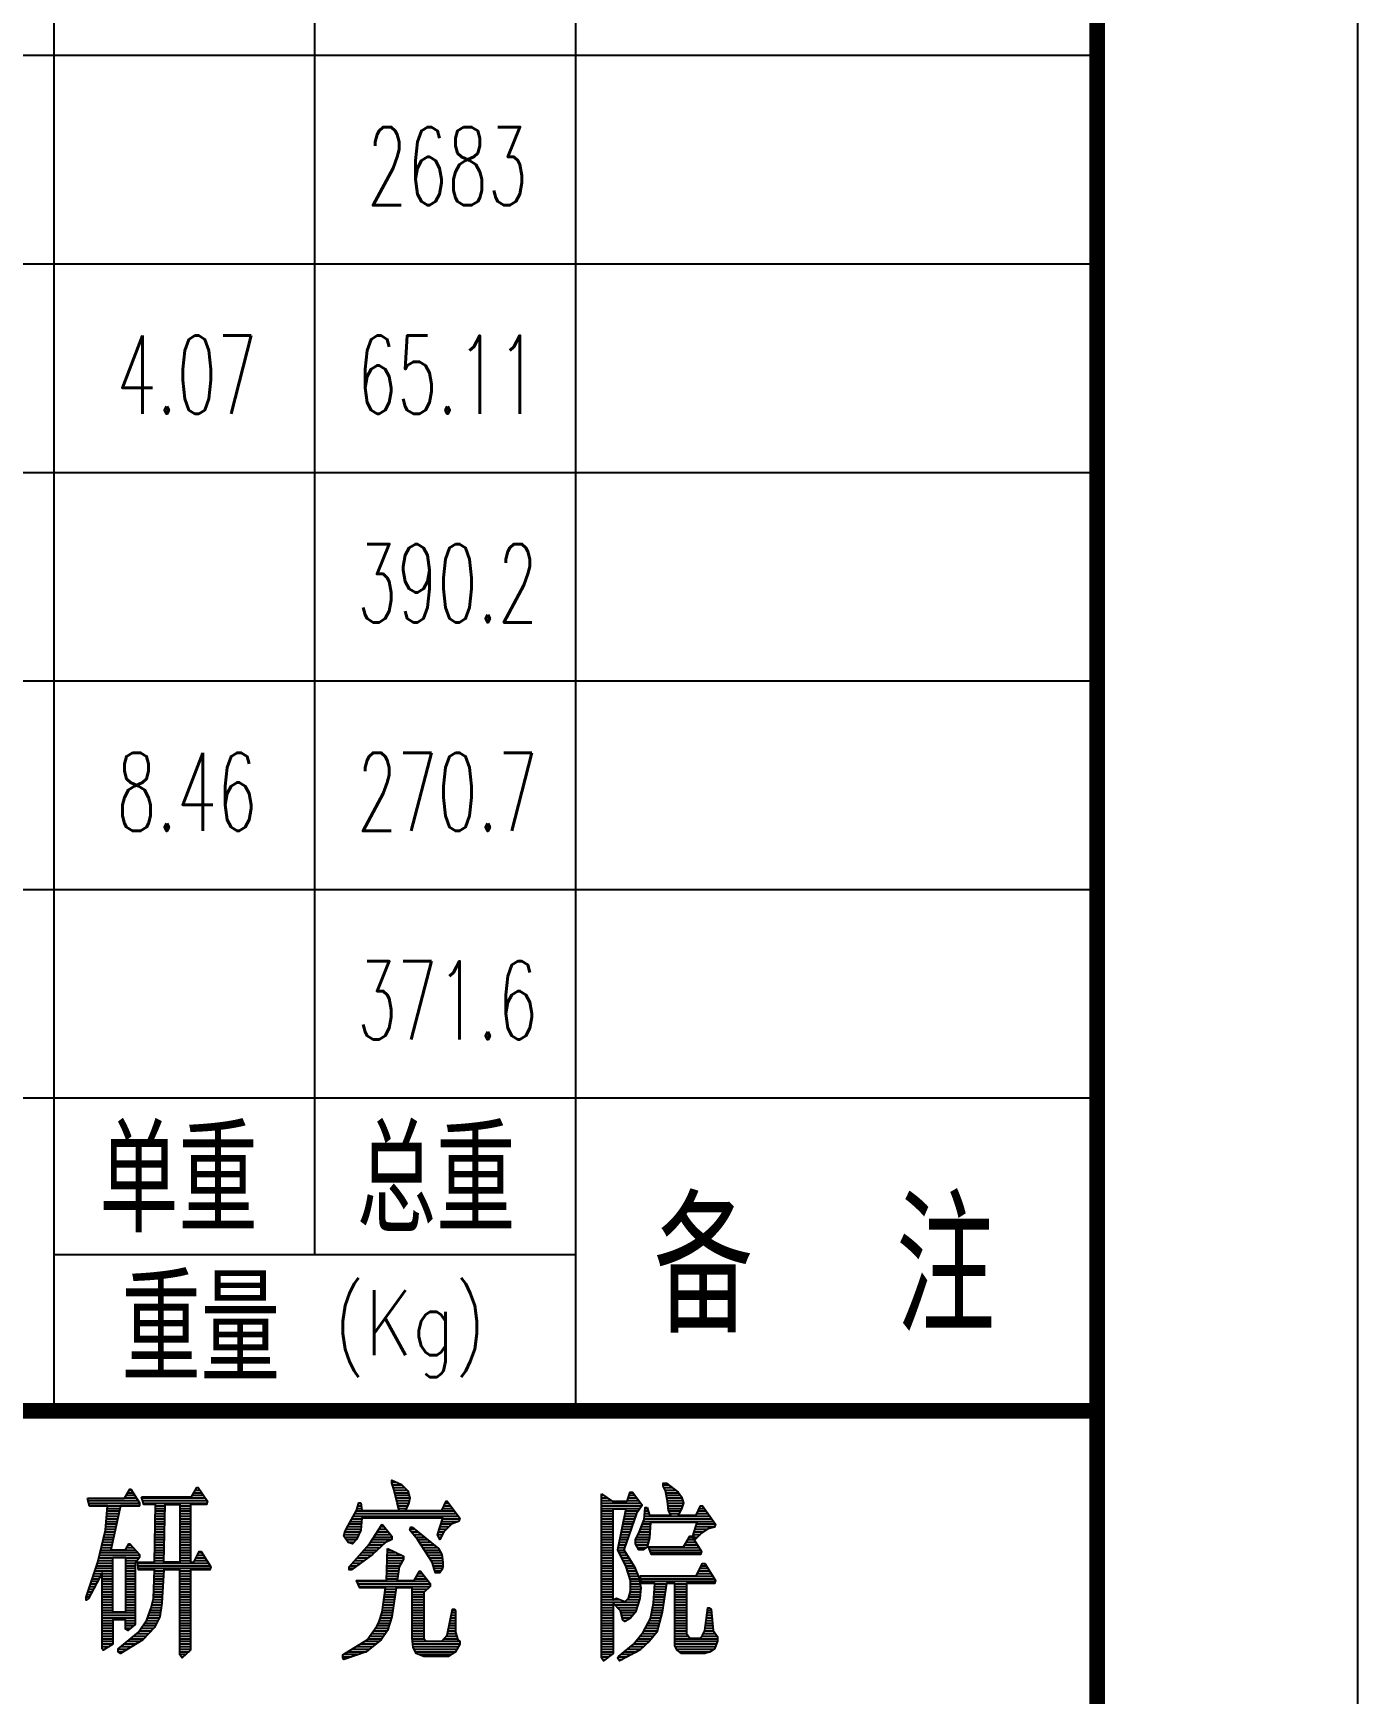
# Model space of a CAD drawing. Extents: x 1416 to 4159, y -4009 to -2804.
# Drawn here: x 2206.4 to 2257.2, y -3941.7 to -3878 of the extents above; entities that cross this region are included whole.
import ezdxf
from ezdxf.enums import TextEntityAlignment as Align

# ---------------------------------------------------------------- set-up
doc = ezdxf.new("R2010")
doc.units = 0
doc.header["$LTSCALE"] = 11
doc.header["$MEASUREMENT"] = 0
doc.linetypes.add('CENTER', pattern=[2, 1.25, -0.25, 0.25, -0.25])
doc.layers.get('0').update_dxf_attribs({"linetype": 'CONTINUOUS'})
for name, color, linetype in [('1', 2, 'CENTER'), ('2', 2, 'CONTINUOUS'), ('6', 2, 'CONTINUOUS'), ('BD', 7, 'CONTINUOUS')]:
    doc.layers.add(name, color=color, linetype=linetype)
doc.styles.add('H5', font='romans', dxfattribs={"width": 0.8, "bigfont": 'HZ5.SHX'})
doc.styles.add('HZ', font='txt', dxfattribs={"width": 0.5, "bigfont": 'hztxt.shx'})

# ---------------------------------------------------------------- blocks, each defined once
blk = doc.blocks.new('*X9')
at = {"color": 0}
for p, q in [((44992.2, -950), (45010.3, -950)), ((43968.1, -1010), (44012.7, -1010)), ((43973.9, -1000), (44006.5, -1000)), ((43979.8, -990), (44000.3, -990)), ((43985.6, -980), (43994, -980)), ((44033.9, -1010), (44276.7, -1010)), ((44227.8, -1000), (44269.7, -1000)), ((44233.6, -990), (44262.7, -990)), ((44239.4, -980), (44255.7, -980)), ((44994.6, -960), (45030.1, -960)), ((44998.1, -970), (45040.6, -970)), ((45001.2, -980), (45051.1, -980)), ((45003.5, -990), (45055.6, -990)), ((45005.9, -1000), (45058.4, -1000)), ((45008.2, -1010), (45061.2, -1010)), ((45796.6, -1000), (45805.2, -1000)), ((45796.6, -1010), (45819.2, -1010)), ((45899.2, -1010), (45932.3, -1010)), ((45902.7, -1000), (45924.5, -1000)), ((45906.2, -990), (45916.6, -990)), ((46033.5, -960), (46054.6, -960)), ((46035.9, -970), (46067.5, -970)), ((46040.6, -980), (46080.3, -980)), ((46043.2, -990), (46092, -990)), ((46045.2, -1000), (46099, -1000)), ((46047.2, -1010), (46104.4, -1010)), ((43826.8, -1020), (44018.9, -1020)), ((43829.6, -1030), (44024.5, -1030)), ((43832.4, -1040), (44024.5, -1040)), ((43898.5, -1080), (43942.4, -1080)), ((43899.4, -1070), (43944.6, -1070)), ((43900.3, -1060), (43946.7, -1060)), ((43901.1, -1050), (43948.9, -1050)), ((44036.7, -1020), (44283.7, -1020)), ((44039.5, -1030), (44283.4, -1030)), ((44084.9, -1080), (44121.6, -1080)), ((44085.1, -1070), (44121.8, -1070)), ((44085.2, -1060), (44122, -1060)), ((44085.4, -1050), (44122.2, -1050)), ((44085.6, -1040), (44122.4, -1040)), ((44179.6, -1040), (44220.5, -1040)), ((44179.6, -1050), (44220.5, -1050)), ((44179.6, -1060), (44220.5, -1060)), ((44179.6, -1070), (44220.5, -1070)), ((44179.6, -1080), (44220.5, -1080)), ((44845.2, -1080), (45248, -1080)), ((44850.8, -1070), (45240.4, -1070)), ((44856.4, -1060), (45232.8, -1060)), ((44859.7, -1050), (44876.7, -1050)), ((44862.5, -1040), (44875.3, -1040)), ((44865.3, -1030), (44873.9, -1030)), ((45010.5, -1020), (45059.6, -1020)), ((45012.9, -1030), (45057.1, -1030)), ((45015.7, -1040), (45052.9, -1040)), ((45018.5, -1050), (45048.7, -1050)), ((45187.9, -1050), (45225.1, -1050)), ((45192.5, -1040), (45217.5, -1040)), ((45197.2, -1030), (45209.8, -1030)), ((45796.6, -1020), (45833.2, -1020)), ((45796.6, -1030), (45948.1, -1030)), ((45796.6, -1040), (45951.8, -1040)), ((45796.6, -1050), (45945.2, -1050)), ((45796.6, -1060), (45841.5, -1060)), ((45796.6, -1070), (45841.5, -1070)), ((45796.6, -1080), (45841.5, -1080)), ((45884.8, -1080), (45927.8, -1080)), ((45886.8, -1070), (45931.3, -1070)), ((45888.9, -1060), (45938.2, -1060)), ((45895.7, -1020), (45940.2, -1020)), ((45961.1, -1080), (46212.2, -1080)), ((45962, -1070), (45978.8, -1070)), ((45962.8, -1060), (45976, -1060)), ((45963.7, -1050), (45973.2, -1050)), ((46049.2, -1020), (46107.9, -1020)), ((46050.6, -1030), (46110.6, -1030)), ((46051.8, -1040), (46107.1, -1040)), ((46052.9, -1050), (46103.6, -1050)), ((46054.8, -1060), (46098.8, -1060)), ((46059.4, -1070), (46093.5, -1070)), ((46162.6, -1070), (46205.2, -1070)), ((46167.3, -1060), (46198.2, -1060)), ((46172, -1050), (46191.2, -1050)), ((43892.4, -1140), (43929.3, -1140)), ((43894.1, -1130), (43931.5, -1130)), ((43895, -1120), (43933.7, -1120)), ((43895.9, -1110), (43935.9, -1110)), ((43896.8, -1100), (43938, -1100)), ((43897.6, -1090), (43940.2, -1090)), ((44083.8, -1140), (44120.5, -1140)), ((44083.9, -1130), (44120.7, -1130)), ((44084.1, -1120), (44120.9, -1120)), ((44084.3, -1110), (44121.1, -1110)), ((44084.5, -1100), (44121.3, -1100)), ((44084.7, -1090), (44121.4, -1090)), ((44179.6, -1090), (44220.5, -1090)), ((44179.6, -1100), (44220.5, -1100)), ((44179.6, -1110), (44220.5, -1110)), ((44179.6, -1120), (44220.5, -1120)), ((44179.6, -1130), (44220.5, -1130)), ((44179.6, -1140), (44220.5, -1140)), ((44812.5, -1140), (44870.9, -1140)), ((44817.6, -1130), (44874.1, -1130)), ((44822.9, -1120), (44875, -1120)), ((44828.4, -1110), (44875.9, -1110)), ((44834, -1100), (44876.8, -1100)), ((44839.6, -1090), (44877.6, -1090)), ((44936.4, -1140), (44978.7, -1140)), ((44942.9, -1130), (44970.8, -1130)), ((44949.3, -1120), (44962.9, -1120)), ((45063, -1130), (45079.5, -1130)), ((45066.6, -1140), (45092, -1140)), ((45171.4, -1140), (45192.1, -1140)), ((45174.6, -1130), (45201.8, -1130)), ((45177.8, -1120), (45211.6, -1120)), ((45181, -1110), (45222.2, -1110)), ((45184.1, -1100), (45246.7, -1100)), ((45187.3, -1090), (45252.6, -1090)), ((45796.6, -1090), (45841.5, -1090)), ((45796.6, -1100), (45841.5, -1100)), ((45796.6, -1110), (45841.5, -1110)), ((45796.6, -1120), (45841.5, -1120)), ((45796.6, -1130), (45841.5, -1130)), ((45796.6, -1140), (45841.5, -1140)), ((45872.3, -1140), (45906.8, -1140)), ((45874.4, -1130), (45910.3, -1130)), ((45876.5, -1120), (45913.8, -1120)), ((45878.6, -1110), (45917.3, -1110)), ((45880.6, -1100), (45920.8, -1100)), ((45882.7, -1090), (45924.3, -1090)), ((45941.7, -1140), (45982, -1140)), ((45945.6, -1130), (45982.7, -1130)), ((45949.5, -1120), (45983.4, -1120)), ((45953.4, -1110), (45984.1, -1110)), ((45957.2, -1100), (46226.2, -1100)), ((45960.2, -1090), (46219.2, -1090)), ((46151.8, -1140), (46188.2, -1140)), ((46155.3, -1130), (46202.2, -1130)), ((46158.8, -1120), (46230.2, -1120)), ((46162.3, -1110), (46233.2, -1110)), ((43876, -1210), (44009, -1210)), ((43878.4, -1200), (43916.3, -1200)), ((43880.7, -1190), (43918.5, -1190)), ((43883, -1180), (43920.7, -1180)), ((43885.4, -1170), (43922.8, -1170)), ((43887.7, -1160), (43925, -1160)), ((43890, -1150), (43927.2, -1150)), ((43976.5, -1200), (44000, -1200)), ((43981.7, -1190), (43991, -1190)), ((44082.5, -1210), (44119.2, -1210)), ((44082.7, -1200), (44119.4, -1200)), ((44082.8, -1190), (44119.6, -1190)), ((44083, -1180), (44119.8, -1180)), ((44083.2, -1170), (44120, -1170)), ((44083.4, -1160), (44120.1, -1160)), ((44083.6, -1150), (44120.3, -1150)), ((44179.6, -1150), (44220.5, -1150)), ((44179.6, -1160), (44220.5, -1160)), ((44179.6, -1170), (44220.5, -1170)), ((44179.6, -1180), (44220.5, -1180)), ((44179.6, -1190), (44220.5, -1190)), ((44179.6, -1200), (44220.5, -1200)), ((44179.6, -1210), (44220.5, -1210)), ((44810.1, -1150), (44866.3, -1150)), ((44810.4, -1160), (44861.6, -1160)), ((44817.4, -1170), (44856.4, -1170)), ((44824.4, -1180), (44847.1, -1180)), ((44885.5, -1210), (44936.8, -1210)), ((44894.4, -1200), (44947.3, -1200)), ((44903.2, -1190), (44957.8, -1190)), ((44910.6, -1180), (44968.8, -1180)), ((44917, -1170), (44989.8, -1170)), ((44923.5, -1160), (44992.2, -1160)), ((44930, -1150), (44986.5, -1150)), ((44975.7, -1210), (44988.7, -1210)), ((45074.8, -1150), (45104.5, -1150)), ((45083, -1160), (45117, -1160)), ((45090.9, -1170), (45129.5, -1170)), ((45097.5, -1180), (45142, -1180)), ((45104, -1190), (45154.5, -1190)), ((45110.5, -1200), (45167, -1200)), ((45117.1, -1210), (45175.1, -1210)), ((45168.2, -1150), (45186.5, -1150)), ((45171.8, -1160), (45180.9, -1160)), ((45796.6, -1150), (45841.5, -1150)), ((45796.6, -1160), (45841.5, -1160)), ((45796.6, -1170), (45841.5, -1170)), ((45796.6, -1180), (45841.5, -1180)), ((45796.6, -1190), (45841.5, -1190)), ((45796.6, -1200), (45841.5, -1200)), ((45796.6, -1210), (45841.5, -1210)), ((45858, -1210), (45882.6, -1210)), ((45859.9, -1200), (45885.8, -1200)), ((45862, -1190), (45889.3, -1190)), ((45864, -1180), (45892.8, -1180)), ((45866.1, -1170), (45896.3, -1170)), ((45868.2, -1160), (45899.8, -1160)), ((45870.3, -1150), (45903.3, -1150)), ((45927.3, -1170), (45978.7, -1170)), ((45927.3, -1180), (45976.4, -1180)), ((45929.2, -1190), (45974.1, -1190)), ((45931.9, -1160), (45980.6, -1160)), ((45934.4, -1200), (45969.5, -1200)), ((45937.2, -1150), (45981.3, -1150)), ((45977.1, -1200), (46170.7, -1200)), ((45981.3, -1210), (46177, -1210)), ((46115.9, -1190), (46164.4, -1190)), ((46121.9, -1180), (46158.1, -1180)), ((46127.9, -1170), (46151.8, -1170)), ((46133.9, -1160), (46145.5, -1160)), ((46148.3, -1150), (46175.8, -1150)), ((46151.8, -1160), (46165.3, -1160)), ((43860.6, -1270), (43922.4, -1270)), ((43864, -1260), (43922.4, -1260)), ((43866.7, -1250), (43922.4, -1250)), ((43869, -1240), (43922.4, -1240)), ((43871.4, -1230), (44024.5, -1230)), ((43873.7, -1220), (44018, -1220)), ((43971.4, -1240), (44023.7, -1240)), ((43971.4, -1250), (44016.7, -1250)), ((43971.4, -1260), (44009.7, -1260)), ((43971.4, -1270), (44008.1, -1270)), ((44016.8, -1260), (44289.3, -1260)), ((44018.2, -1270), (44295.6, -1270)), ((44081.7, -1250), (44118.5, -1250)), ((44081.9, -1240), (44118.7, -1240)), ((44082.1, -1230), (44118.9, -1230)), ((44082.3, -1220), (44119, -1220)), ((44179.6, -1220), (44220.5, -1220)), ((44179.6, -1230), (44220.5, -1230)), ((44179.6, -1240), (44220.5, -1240)), ((44179.6, -1250), (44220.5, -1250)), ((44235.9, -1250), (44283, -1250)), ((44240.9, -1240), (44276.7, -1240)), ((44245.9, -1230), (44270.4, -1230)), ((44250.9, -1220), (44264.1, -1220)), ((44832.3, -1270), (44858.8, -1270)), ((44841.2, -1260), (44872.8, -1260)), ((44850, -1250), (44886.8, -1250)), ((44858.9, -1240), (44900.8, -1240)), ((44867.8, -1230), (44914.8, -1230)), ((44876.6, -1220), (44926.3, -1220)), ((44973.7, -1270), (45023, -1270)), ((44974, -1260), (45028.6, -1260)), ((44974.3, -1250), (45034.2, -1250)), ((44974.7, -1240), (45037.1, -1240)), ((44975, -1230), (45030.7, -1230)), ((44975.3, -1220), (45009.7, -1220)), ((45123.6, -1220), (45180.3, -1220)), ((45130.1, -1230), (45184.5, -1230)), ((45136.7, -1240), (45185.9, -1240)), ((45143.2, -1250), (45187.3, -1250)), ((45148.4, -1260), (45188.2, -1260)), ((45151.2, -1270), (45188.2, -1270)), ((45796.6, -1220), (45841.5, -1220)), ((45796.6, -1230), (45841.5, -1230)), ((45796.6, -1240), (45841.5, -1240)), ((45796.6, -1250), (45841.5, -1250)), ((45796.6, -1260), (45841.5, -1260)), ((45796.6, -1270), (45841.5, -1270)), ((45863.1, -1220), (45888.9, -1220)), ((45868.2, -1230), (45895.3, -1230)), ((45873.3, -1240), (45901.6, -1240)), ((45878.4, -1250), (45908, -1250)), ((45883.5, -1260), (45914.4, -1260)), ((45888.6, -1270), (45920.7, -1270)), ((45985.5, -1220), (46178.9, -1220)), ((46180.4, -1270), (46197.7, -1270)), ((43840.6, -1330), (43864, -1330)), ((43843.9, -1320), (43869.3, -1320)), ((43847.3, -1310), (43874.7, -1310)), ((43850.6, -1300), (43880, -1300)), ((43853.9, -1290), (43922.4, -1290)), ((43857.3, -1280), (43922.4, -1280)), ((43881.5, -1300), (43922.4, -1300)), ((43881.5, -1310), (43922.4, -1310)), ((43881.5, -1320), (43922.4, -1320)), ((43881.5, -1330), (43922.4, -1330)), ((43971.4, -1280), (44008.1, -1280)), ((43971.4, -1290), (44008.1, -1290)), ((43971.4, -1300), (44008.1, -1300)), ((43971.4, -1310), (44008.1, -1310)), ((43971.4, -1320), (44008.1, -1320)), ((43971.4, -1330), (44008.1, -1330)), ((44019.6, -1280), (44295.9, -1280)), ((44080, -1330), (44115.5, -1330)), ((44080.4, -1320), (44116.2, -1320)), ((44080.7, -1310), (44116.8, -1310)), ((44081.1, -1300), (44117.5, -1300)), ((44081.5, -1290), (44118.1, -1290)), ((44179.6, -1290), (44220.5, -1290)), ((44179.6, -1300), (44220.5, -1300)), ((44179.6, -1310), (44220.5, -1310)), ((44179.6, -1320), (44220.5, -1320)), ((44179.6, -1330), (44220.5, -1330)), ((44828.9, -1280), (44844.8, -1280)), ((44859, -1330), (45132.9, -1330)), ((44972, -1320), (45013.6, -1320)), ((44972.3, -1310), (45015.2, -1310)), ((44972.7, -1300), (45016.7, -1300)), ((44973, -1290), (45018.3, -1290)), ((44973.3, -1280), (45019.8, -1280)), ((45081.7, -1320), (45125, -1320)), ((45087.5, -1310), (45117.1, -1310)), ((45093.3, -1300), (45109.2, -1300)), ((45154, -1280), (45186.1, -1280)), ((45157.1, -1290), (45181, -1290)), ((45796.6, -1280), (45841.5, -1280)), ((45796.6, -1290), (45841.5, -1290)), ((45796.6, -1300), (45841.5, -1300)), ((45796.6, -1310), (45841.5, -1310)), ((45796.6, -1320), (45841.5, -1320)), ((45796.6, -1330), (45841.5, -1330)), ((45892.4, -1280), (45925.7, -1280)), ((45895.6, -1290), (45929.7, -1290)), ((45898.7, -1300), (45933.7, -1300)), ((45901.8, -1310), (45937.7, -1310)), ((45904.9, -1320), (45940.6, -1320)), ((45906.9, -1330), (45942.6, -1330)), ((45943.9, -1310), (46223.1, -1310)), ((45946.7, -1320), (46229.5, -1320)), ((45949.5, -1330), (46232.3, -1330)), ((46164.7, -1300), (46216.8, -1300)), ((46169.9, -1290), (46210.4, -1290)), ((46175.2, -1280), (46204, -1280)), ((43820.3, -1400), (43823.4, -1400)), ((43820.5, -1390), (43831.9, -1390)), ((43823.8, -1380), (43837.2, -1380)), ((43827.2, -1370), (43842.6, -1370)), ((43830.5, -1360), (43847.9, -1360)), ((43833.9, -1350), (43853.3, -1350)), ((43837.2, -1340), (43858.6, -1340)), ((43881.5, -1340), (43922.4, -1340)), ((43881.5, -1350), (43922.4, -1350)), ((43881.5, -1360), (43922.4, -1360)), ((43881.5, -1370), (43922.4, -1370)), ((43881.5, -1380), (43922.4, -1380)), ((43881.5, -1390), (43922.4, -1390)), ((43881.5, -1400), (43922.4, -1400)), ((43971.4, -1340), (44008.1, -1340)), ((43971.4, -1350), (44008.1, -1350)), ((43971.4, -1360), (44008.1, -1360)), ((43971.4, -1370), (44008.1, -1370)), ((43971.4, -1380), (44008.1, -1380)), ((43971.4, -1390), (44008.1, -1390)), ((43971.4, -1400), (44008.1, -1400)), ((44076.7, -1400), (44111.1, -1400)), ((44077.8, -1390), (44111.7, -1390)), ((44078.1, -1380), (44112.4, -1380)), ((44078.5, -1370), (44113, -1370)), ((44078.9, -1360), (44113.6, -1360)), ((44079.2, -1350), (44114.3, -1350)), ((44079.6, -1340), (44114.9, -1340)), ((44179.6, -1340), (44220.5, -1340)), ((44179.6, -1350), (44220.5, -1350)), ((44179.6, -1360), (44220.5, -1360)), ((44179.6, -1370), (44220.5, -1370)), ((44179.6, -1380), (44220.5, -1380)), ((44179.6, -1390), (44220.5, -1390)), ((44179.6, -1400), (44220.5, -1400)), ((44863.2, -1340), (45139.2, -1340)), ((44867.4, -1350), (45138.9, -1350)), ((44961.9, -1400), (45002, -1400)), ((44963.2, -1390), (45003.5, -1390)), ((44964.5, -1380), (45004.9, -1380)), ((44965.8, -1370), (45006.4, -1370)), ((44967.1, -1360), (45007.9, -1360)), ((45069.8, -1360), (45128.4, -1360)), ((45069.8, -1370), (45117.9, -1370)), ((45069.8, -1380), (45114.7, -1380)), ((45069.8, -1390), (45114.7, -1390)), ((45069.8, -1400), (45114.7, -1400)), ((45796.6, -1340), (45841.5, -1340)), ((45796.6, -1350), (45841.5, -1350)), ((45796.6, -1360), (45841.5, -1360)), ((45796.6, -1370), (45841.5, -1370)), ((45796.6, -1380), (45841.5, -1380)), ((45796.6, -1390), (45841.5, -1390)), ((45796.6, -1400), (45841.5, -1400)), ((45846.2, -1400), (45863.9, -1400)), ((45894.9, -1400), (45942.5, -1400)), ((45900.5, -1390), (45944.3, -1390)), ((45903.3, -1380), (45945.3, -1380)), ((45906.1, -1370), (45946.3, -1370)), ((45906.9, -1340), (45944.6, -1340)), ((45906.9, -1350), (45946.6, -1350)), ((45906.9, -1360), (45947.3, -1360)), ((45997.5, -1400), (46036.6, -1400)), ((45998, -1390), (46038, -1390)), ((45998.5, -1380), (46039.5, -1380)), ((45999.1, -1370), (46041, -1370)), ((45999.6, -1360), (46042.5, -1360)), ((46000.1, -1350), (46043.9, -1350)), ((46000.7, -1340), (46045.4, -1340)), ((46078.4, -1340), (46123.3, -1340)), ((46078.4, -1350), (46123.3, -1350)), ((46078.4, -1360), (46123.3, -1360)), ((46078.4, -1370), (46123.3, -1370)), ((46078.4, -1380), (46123.3, -1380)), ((46078.4, -1390), (46123.3, -1390)), ((46078.4, -1400), (46123.3, -1400)), ((43881.5, -1410), (43922.4, -1410)), ((43881.5, -1420), (43922.4, -1420)), ((43881.5, -1430), (43922.4, -1430)), ((43881.5, -1440), (43922.4, -1440)), ((43881.5, -1450), (44008.1, -1450)), ((43881.5, -1460), (44008.1, -1460)), ((43971.4, -1410), (44008.1, -1410)), ((43971.4, -1420), (44008.1, -1420)), ((43971.4, -1430), (44008.1, -1430)), ((43971.4, -1440), (44008.1, -1440)), ((44059.4, -1460), (44103, -1460)), ((44062.9, -1450), (44104.6, -1450)), ((44066.4, -1440), (44106.1, -1440)), ((44069.7, -1430), (44107.7, -1430)), ((44072, -1420), (44109.3, -1420)), ((44074.4, -1410), (44110.5, -1410)), ((44179.6, -1410), (44220.5, -1410)), ((44179.6, -1420), (44220.5, -1420)), ((44179.6, -1430), (44220.5, -1430)), ((44179.6, -1440), (44220.5, -1440)), ((44179.6, -1450), (44220.5, -1450)), ((44179.6, -1460), (44220.5, -1460)), ((44951.6, -1460), (44993.1, -1460)), ((44955.1, -1450), (44994.6, -1450)), ((44956.6, -1440), (44996.1, -1440)), ((44957.9, -1430), (44997.6, -1430)), ((44959.2, -1420), (44999, -1420)), ((44960.6, -1410), (45000.5, -1410)), ((45069.8, -1410), (45114.7, -1410)), ((45069.8, -1420), (45114.7, -1420)), ((45069.8, -1430), (45114.7, -1430)), ((45069.8, -1440), (45114.7, -1440)), ((45069.8, -1450), (45114.7, -1450)), ((45069.8, -1460), (45114.7, -1460)), ((45220.3, -1460), (45237.2, -1460)), ((45222.3, -1450), (45237.2, -1450)), ((45224.4, -1440), (45235.1, -1440)), ((45796.6, -1410), (45939.4, -1410)), ((45796.6, -1420), (45841.5, -1420)), ((45796.6, -1430), (45841.5, -1430)), ((45796.6, -1440), (45841.5, -1440)), ((45796.6, -1450), (45841.5, -1450)), ((45796.6, -1460), (45841.5, -1460)), ((45847.5, -1420), (45936.3, -1420)), ((45857.3, -1430), (45933.2, -1430)), ((45867.1, -1440), (45930, -1440)), ((45871.7, -1450), (45926.3, -1450)), ((45874.1, -1460), (45917.6, -1460)), ((45987, -1460), (46026.4, -1460)), ((45989.1, -1450), (46029.1, -1450)), ((45991.2, -1440), (46030.7, -1440)), ((45993.3, -1430), (46032.2, -1430)), ((45995.4, -1420), (46033.6, -1420)), ((45996.9, -1410), (46035.1, -1410)), ((46078.4, -1410), (46123.3, -1410)), ((46078.4, -1420), (46123.3, -1420)), ((46078.4, -1430), (46123.3, -1430)), ((46078.4, -1440), (46123.3, -1440)), ((46078.4, -1450), (46123.3, -1450)), ((46078.4, -1460), (46123.3, -1460)), ((46200.9, -1460), (46219.5, -1460)), ((46202.3, -1450), (46218.5, -1450)), ((46203.7, -1440), (46217.5, -1440)), ((43881.5, -1470), (44008.1, -1470)), ((43881.5, -1480), (43922.4, -1480)), ((43881.5, -1490), (43922.4, -1490)), ((43881.5, -1500), (43922.4, -1500)), ((43881.5, -1510), (43922.4, -1510)), ((43881.5, -1520), (43922.4, -1520)), ((43971.4, -1480), (44008.1, -1480)), ((43971.4, -1490), (44008.1, -1490)), ((43971.4, -1500), (44002.7, -1500)), ((43971.4, -1510), (43990.4, -1510)), ((44023.7, -1520), (44069.3, -1520)), ((44030.7, -1510), (44078.9, -1510)), ((44037.7, -1500), (44085.2, -1500)), ((44044.7, -1490), (44090.2, -1490)), ((44051.7, -1480), (44095.2, -1480)), ((44055.9, -1470), (44100.2, -1470)), ((44179.6, -1470), (44220.5, -1470)), ((44179.6, -1480), (44220.5, -1480)), ((44179.6, -1490), (44220.5, -1490)), ((44179.6, -1500), (44220.5, -1500)), ((44179.6, -1510), (44220.5, -1510)), ((44179.6, -1520), (44220.5, -1520)), ((44922, -1520), (44975.1, -1520)), ((44929, -1510), (44978.6, -1510)), ((44935.7, -1500), (44981.7, -1500)), ((44940.3, -1490), (44984.9, -1490)), ((44944.6, -1480), (44988, -1480)), ((44948.1, -1470), (44991.1, -1470)), ((45069.8, -1470), (45114.7, -1470)), ((45069.8, -1480), (45114.7, -1480)), ((45069.8, -1490), (45114.7, -1490)), ((45069.8, -1500), (45114.7, -1500)), ((45069.8, -1510), (45114.7, -1510)), ((45069.8, -1520), (45114.7, -1520)), ((45207.9, -1520), (45237.2, -1520)), ((45210, -1510), (45237.2, -1510)), ((45212, -1500), (45237.2, -1500)), ((45214.1, -1490), (45237.2, -1490)), ((45216.1, -1480), (45237.2, -1480)), ((45218.2, -1470), (45237.2, -1470)), ((45796.6, -1470), (45841.5, -1470)), ((45796.6, -1480), (45841.5, -1480)), ((45796.6, -1490), (45841.5, -1490)), ((45796.6, -1500), (45841.5, -1500)), ((45796.6, -1510), (45841.5, -1510)), ((45796.6, -1520), (45841.5, -1520)), ((45876.4, -1470), (45908.8, -1470)), ((45881, -1480), (45893.2, -1480)), ((45958.4, -1520), (46010.2, -1520)), ((45963.9, -1510), (46012.9, -1510)), ((45969.3, -1500), (46015.6, -1500)), ((45974.8, -1490), (46018.3, -1490)), ((45980.2, -1480), (46021, -1480)), ((45984.9, -1470), (46023.7, -1470)), ((46078.4, -1470), (46123.3, -1470)), ((46078.4, -1480), (46123.3, -1480)), ((46078.4, -1490), (46123.3, -1490)), ((46078.4, -1500), (46123.3, -1500)), ((46078.4, -1510), (46123.3, -1510)), ((46078.4, -1520), (46123.3, -1520)), ((46192.2, -1520), (46226.2, -1520)), ((46193.9, -1510), (46224.5, -1510)), ((46195.3, -1500), (46223.5, -1500)), ((46196.7, -1490), (46222.5, -1490)), ((46198.1, -1480), (46221.5, -1480)), ((46199.5, -1470), (46220.5, -1470)), ((43881.5, -1530), (43922.4, -1530)), ((43881.5, -1540), (43922.4, -1540)), ((43881.5, -1550), (43922.4, -1550)), ((43881.5, -1560), (43922.4, -1560)), ((43881.5, -1570), (43922.4, -1570)), ((43881.5, -1580), (43908.8, -1580)), ((43882.3, -1590), (43893, -1590)), ((43942.8, -1590), (43977.7, -1590)), ((43953.5, -1580), (43994, -1580)), ((43965.6, -1570), (44010.4, -1570)), ((43977.7, -1560), (44026.7, -1560)), ((43989.8, -1550), (44040.4, -1550)), ((44001.9, -1540), (44050.1, -1540)), ((44014, -1530), (44059.7, -1530)), ((44179.6, -1530), (44220.5, -1530)), ((44179.6, -1540), (44220.5, -1540)), ((44179.6, -1550), (44220.5, -1550)), ((44179.6, -1560), (44220.5, -1560)), ((44179.6, -1570), (44220.5, -1570)), ((44179.6, -1580), (44220.5, -1580)), ((44179.6, -1590), (44220.5, -1590)), ((44840.1, -1590), (44907.1, -1590)), ((44856.2, -1580), (44919.4, -1580)), ((44872.3, -1570), (44931.6, -1570)), ((44888.4, -1560), (44943.9, -1560)), ((44901, -1550), (44954.1, -1550)), ((44908, -1540), (44961.1, -1540)), ((44915, -1530), (44968.1, -1530)), ((45069.8, -1530), (45114.7, -1530)), ((45069.8, -1540), (45114.7, -1540)), ((45070, -1550), (45116.1, -1550)), ((45071.2, -1560), (45253.5, -1560)), ((45072.3, -1570), (45253.5, -1570)), ((45073.5, -1580), (45248.7, -1580)), ((45077.5, -1590), (45243.1, -1590)), ((45192.6, -1550), (45244.3, -1550)), ((45201.4, -1540), (45241.5, -1540)), ((45205.8, -1530), (45238.7, -1530)), ((45796.6, -1530), (45841.5, -1530)), ((45796.6, -1540), (45841.5, -1540)), ((45796.6, -1550), (45841.5, -1550)), ((45796.6, -1560), (45841.5, -1560)), ((45796.6, -1570), (45841.5, -1570)), ((45796.6, -1580), (45841.5, -1580)), ((45796.6, -1590), (45841.5, -1590)), ((45896.3, -1590), (45948.6, -1590)), ((45908.6, -1580), (45959.1, -1580)), ((45920.2, -1570), (45969.6, -1570)), ((45928.1, -1560), (45980.1, -1560)), ((45936, -1550), (45988.3, -1550)), ((45943.8, -1540), (45996.5, -1540)), ((45951.7, -1530), (46004.6, -1530)), ((46078.4, -1530), (46123.3, -1530)), ((46078.4, -1540), (46129.9, -1540)), ((46078.4, -1550), (46241.7, -1550)), ((46078.4, -1560), (46241.6, -1560)), ((46078.4, -1570), (46237.4, -1570)), ((46079.7, -1580), (46233.2, -1580)), ((46084.3, -1590), (46227.9, -1590)), ((46182, -1540), (46240.2, -1540)), ((46187.5, -1530), (46233.2, -1530)), ((43942.8, -1600), (43961.4, -1600)), ((44179.6, -1600), (44214.5, -1600)), ((44179.6, -1610), (44203.3, -1610)), ((44185.1, -1620), (44192.1, -1620)), ((44804.4, -1620), (44837, -1620)), ((44807.9, -1610), (44866.4, -1610)), ((44824, -1600), (44894.9, -1600)), ((45082.8, -1600), (45237.5, -1600)), ((45095, -1610), (45221.8, -1610)), ((45796.6, -1600), (45841.5, -1600)), ((45796.6, -1610), (45837, -1610)), ((45796.6, -1620), (45824.4, -1620)), ((45800.9, -1630), (45811.8, -1630)), ((45860.6, -1620), (45895.6, -1620)), ((45862.2, -1630), (45876.6, -1630)), ((45871.8, -1610), (45914.6, -1610)), ((45884.1, -1600), (45933.6, -1600)), ((46093.9, -1600), (46213.9, -1600))]:
    blk.add_line(p, q, dxfattribs=at)

msp = doc.modelspace()

# ---------------------------------------------------------------- linework, layer by layer
at = {"color": 1, "linetype": 'CONTINUOUS', "const_width": 0.6}
msp.add_lwpolyline([(2247.20728, -3990.80904), (2247.20728, -3930.80904), (2067.20728, -3930.80904), (2067.20728, -3990.80904)], close=True, dxfattribs=at)
at = {"layer": '2'}
msp.add_line((2257.20728, -4000.80904), (2257.20728, -2811.80904), dxfattribs=at)
at = {"layer": '2', "color": 1, "const_width": 0.6}
msp.add_lwpolyline([(2247.20728, -3990.80904), (2247.20728, -2821.80904)], dxfattribs=at)
at = {"layer": '6'}
for p, q in [((2207.20728, -3930.80904), (2207.20728, -3550.80904)), ((2217.20728, -3924.80904), (2217.20728, -3550.80904)), ((2227.20728, -3930.80904), (2227.20728, -3550.80904)), ((2067.20728, -3878.80904), (2247.20728, -3878.80904)), ((2067.20728, -3886.80904), (2247.20728, -3886.80904)), ((2067.20728, -3894.80904), (2247.20728, -3894.80904)), ((2067.20728, -3902.80904), (2247.20728, -3902.80904)), ((2067.20728, -3910.80904), (2247.20728, -3910.80904)), ((2067.20728, -3918.80904), (2247.20728, -3918.80904)), ((2207.20728, -3924.80904), (2227.20728, -3924.80904))]:
    msp.add_line(p, q, dxfattribs=at)
at = {"layer": 'BD', "color": 2}
for points in [[(2208.47532, -3934.16644), (2209.90448, -3934.16644), (2209.90448, -3934.16644), (2210.10865, -3933.81644), (2210.10865, -3933.81644), (2210.14948, -3933.81644), (2210.14948, -3933.81644), (2210.47615, -3934.34144), (2210.47615, -3934.34144), (2210.47615, -3934.45811), (2210.47615, -3934.45811), (2209.74115, -3934.45811), (2209.74115, -3934.45811), (2209.37365, -3936.14978), (2209.37365, -3936.14978), (2209.94532, -3936.14978), (2209.94532, -3936.14978), (2210.06782, -3935.91644), (2210.06782, -3935.91644), (2210.10865, -3935.91644), (2210.10865, -3935.91644), (2210.47615, -3936.32478), (2210.47615, -3936.32478), (2210.47615, -3936.44144), (2210.47615, -3936.44144), (2210.31282, -3936.67478), (2210.31282, -3936.67478), (2210.31282, -3939.00811), (2210.31282, -3939.00811), (2210.02698, -3939.24144), (2210.02698, -3939.24144), (2209.94532, -3939.18311), (2209.94532, -3939.18311), (2209.94532, -3938.83311), (2209.94532, -3938.83311), (2209.45532, -3938.83311), (2209.45532, -3938.83311), (2209.45532, -3939.76644), (2209.45532, -3939.76644), (2209.08782, -3939.99978), (2209.08782, -3939.99978), (2209.04698, -3939.94144), (2209.04698, -3939.94144), (2209.04698, -3937.02478), (2209.04698, -3937.02478), (2208.51615, -3938.01644), (2208.51615, -3938.01644), (2208.43448, -3938.07478), (2208.43448, -3938.07478), (2208.43448, -3937.95811), (2208.43448, -3937.95811), (2208.88365, -3936.61644), (2208.88365, -3936.61644), (2209.16948, -3935.39144), (2209.16948, -3935.39144), (2209.25115, -3934.45811), (2209.25115, -3934.45811), (2208.55698, -3934.45811), (2208.55698, -3934.45811), (2208.47532, -3934.16644)], [(2210.55782, -3934.10811), (2212.47698, -3934.10811), (2212.47698, -3934.10811), (2212.68115, -3933.75811), (2212.68115, -3933.75811), (2212.72198, -3933.75811), (2212.72198, -3933.75811), (2213.08948, -3934.28311), (2213.08948, -3934.28311), (2213.04865, -3934.39978), (2213.04865, -3934.39978), (2212.43615, -3934.39978), (2212.43615, -3934.39978), (2212.43615, -3936.61644), (2212.43615, -3936.61644), (2212.55865, -3936.61644), (2212.55865, -3936.61644), (2212.76282, -3936.20811), (2212.76282, -3936.20811), (2212.84448, -3936.20811), (2212.84448, -3936.20811), (2213.21198, -3936.79144), (2213.21198, -3936.79144), (2213.17115, -3936.90811), (2213.17115, -3936.90811), (2212.43615, -3936.90811), (2212.43615, -3936.90811), (2212.43615, -3939.99978), (2212.43615, -3939.99978), (2212.10948, -3940.29144), (2212.10948, -3940.29144), (2212.02782, -3940.17478), (2212.02782, -3940.17478), (2212.02782, -3936.90811), (2212.02782, -3936.90811), (2211.41532, -3936.90811), (2211.41532, -3936.90811), (2211.33365, -3938.19144), (2211.33365, -3938.19144), (2211.25198, -3938.71644), (2211.25198, -3938.71644), (2211.04782, -3939.12478), (2211.04782, -3939.12478), (2210.59865, -3939.59144), (2210.59865, -3939.59144), (2209.74115, -3940.11644), (2209.74115, -3940.11644), (2209.65948, -3940.05811), (2209.65948, -3940.05811), (2209.65948, -3939.94144), (2209.65948, -3939.94144), (2210.43532, -3939.29978), (2210.43532, -3939.29978), (2210.76198, -3938.83311), (2210.76198, -3938.83311), (2210.92532, -3938.36644), (2210.92532, -3938.36644), (2211.00698, -3938.01644), (2211.00698, -3938.01644), (2211.04782, -3936.90811), (2211.04782, -3936.90811), (2210.43532, -3936.90811), (2210.43532, -3936.90811), (2210.39448, -3936.61644), (2210.39448, -3936.61644), (2211.04782, -3936.61644), (2211.04782, -3936.61644), (2211.08865, -3934.39978), (2211.08865, -3934.39978), (2210.63948, -3934.39978), (2210.63948, -3934.39978), (2210.55782, -3934.10811)], [(2218.96948, -3934.34144), (2219.01032, -3934.63311), (2219.01032, -3934.63311), (2220.43948, -3934.63311), (2220.43948, -3934.63311), (2220.35782, -3934.34144), (2220.35782, -3934.34144), (2220.23532, -3933.81644), (2220.23532, -3933.81644), (2220.15365, -3933.58311), (2220.15365, -3933.58311), (2220.15365, -3933.46644), (2220.15365, -3933.46644), (2220.52115, -3933.64144), (2220.52115, -3933.64144), (2220.76615, -3933.87478), (2220.76615, -3933.87478), (2220.84782, -3934.16644), (2220.84782, -3934.16644), (2220.80698, -3934.34144), (2220.80698, -3934.34144), (2220.68448, -3934.63311), (2220.68448, -3934.63311), (2222.07282, -3934.63311), (2222.07282, -3934.63311), (2222.23615, -3934.28311), (2222.23615, -3934.28311), (2222.27698, -3934.28311), (2222.27698, -3934.28311), (2222.76698, -3934.92478), (2222.76698, -3934.92478), (2222.72615, -3935.04144), (2222.72615, -3935.04144), (2222.44032, -3935.15811), (2222.44032, -3935.15811), (2222.15448, -3935.44978), (2222.15448, -3935.44978), (2221.99115, -3935.74144), (2221.99115, -3935.74144), (2221.90948, -3935.56644), (2221.90948, -3935.56644), (2222.11365, -3934.92478), (2222.11365, -3934.92478), (2219.01032, -3934.92478), (2219.01032, -3934.92478), (2218.96948, -3935.39144), (2218.96948, -3935.39144), (2218.80615, -3935.74144), (2218.80615, -3935.74144), (2218.64282, -3935.91644), (2218.64282, -3935.91644), (2218.47948, -3935.85811), (2218.47948, -3935.85811), (2218.31615, -3935.62478), (2218.31615, -3935.62478), (2218.35698, -3935.44978), (2218.35698, -3935.44978), (2218.47948, -3935.21644), (2218.47948, -3935.21644), (2218.80615, -3934.63311), (2218.80615, -3934.63311), (2218.88782, -3934.34144), (2218.88782, -3934.34144), (2218.92865, -3934.34144), (2218.92865, -3934.34144), (2218.96948, -3934.34144)], [(2229.95365, -3934.51644), (2230.03532, -3934.80811), (2230.03532, -3934.80811), (2230.85198, -3934.80811), (2230.85198, -3934.80811), (2230.77032, -3934.63311), (2230.77032, -3934.63311), (2230.72948, -3934.28311), (2230.72948, -3934.28311), (2230.64782, -3933.87478), (2230.64782, -3933.87478), (2230.56615, -3933.69978), (2230.56615, -3933.69978), (2230.56615, -3933.58311), (2230.56615, -3933.58311), (2230.68865, -3933.58311), (2230.68865, -3933.58311), (2231.13782, -3933.93311), (2231.13782, -3933.93311), (2231.26032, -3934.10811), (2231.26032, -3934.10811), (2231.34198, -3934.34144), (2231.34198, -3934.34144), (2231.26032, -3934.57478), (2231.26032, -3934.57478), (2231.13782, -3934.80811), (2231.13782, -3934.80811), (2231.83198, -3934.80811), (2231.83198, -3934.80811), (2231.99532, -3934.45811), (2231.99532, -3934.45811), (2232.07698, -3934.45811), (2232.07698, -3934.45811), (2232.56698, -3935.15811), (2232.56698, -3935.15811), (2232.52615, -3935.27478), (2232.52615, -3935.27478), (2232.28115, -3935.33311), (2232.28115, -3935.33311), (2232.03615, -3935.50811), (2232.03615, -3935.50811), (2231.79115, -3935.74144), (2231.79115, -3935.74144), (2231.70948, -3935.56644), (2231.70948, -3935.56644), (2231.87282, -3935.09978), (2231.87282, -3935.09978), (2230.07615, -3935.09978), (2230.07615, -3935.09978), (2230.03532, -3935.68311), (2230.03532, -3935.68311), (2229.95365, -3936.03311), (2229.95365, -3936.03311), (2229.79032, -3936.14978), (2229.79032, -3936.14978), (2229.62698, -3936.14978), (2229.62698, -3936.14978), (2229.50448, -3935.91644), (2229.50448, -3935.91644), (2229.50448, -3935.74144), (2229.50448, -3935.74144), (2229.62698, -3935.50811), (2229.62698, -3935.50811), (2229.83115, -3934.98311), (2229.83115, -3934.98311), (2229.87198, -3934.51644), (2229.87198, -3934.51644), (2229.91282, -3934.51644), (2229.91282, -3934.51644), (2229.95365, -3934.51644)], [(2211.45615, -3934.39978), (2212.02782, -3934.39978), (2212.02782, -3934.39978), (2212.02782, -3936.61644), (2212.02782, -3936.61644), (2211.41532, -3936.61644), (2211.41532, -3936.61644), (2211.45615, -3934.39978)], [(2228.19782, -3933.99144), (2228.60615, -3934.28311), (2228.60615, -3934.28311), (2229.17782, -3934.28311), (2229.17782, -3934.28311), (2229.30032, -3933.93311), (2229.30032, -3933.93311), (2229.38198, -3933.93311), (2229.38198, -3933.93311), (2229.74948, -3934.39978), (2229.74948, -3934.39978), (2229.74948, -3934.45811), (2229.74948, -3934.45811), (2229.54532, -3934.74978), (2229.54532, -3934.74978), (2229.05532, -3936.14978), (2229.05532, -3936.14978), (2229.46365, -3936.79144), (2229.46365, -3936.79144), (2229.62698, -3937.19978), (2229.62698, -3937.19978), (2229.70865, -3937.60811), (2229.70865, -3937.60811), (2229.66782, -3938.01644), (2229.66782, -3938.01644), (2229.50448, -3938.54144), (2229.50448, -3938.54144), (2229.30032, -3938.77478), (2229.30032, -3938.77478), (2229.09615, -3938.89144), (2229.09615, -3938.89144), (2229.01448, -3938.83311), (2229.01448, -3938.83311), (2228.93282, -3938.48311), (2228.93282, -3938.48311), (2228.64698, -3938.19144), (2228.64698, -3938.19144), (2228.64698, -3940.11644), (2228.64698, -3940.11644), (2228.27948, -3940.40811), (2228.27948, -3940.40811), (2228.19782, -3940.29144), (2228.19782, -3940.29144), (2228.19782, -3933.99144)], [(2228.64698, -3934.57478), (2229.13698, -3934.57478), (2229.13698, -3934.57478), (2228.81032, -3936.14978), (2228.81032, -3936.14978), (2229.13698, -3936.79144), (2229.13698, -3936.79144), (2229.30032, -3937.31644), (2229.30032, -3937.31644), (2229.30032, -3937.72478), (2229.30032, -3937.72478), (2229.21865, -3938.01644), (2229.21865, -3938.01644), (2229.09615, -3938.13311), (2229.09615, -3938.13311), (2228.76948, -3938.01644), (2228.76948, -3938.01644), (2228.64698, -3938.07478), (2228.64698, -3938.07478), (2228.64698, -3934.57478)], [(2219.78615, -3935.15811), (2220.15365, -3935.62478), (2220.15365, -3935.62478), (2220.15365, -3935.74144), (2220.15365, -3935.74144), (2219.90865, -3935.85811), (2219.90865, -3935.85811), (2219.41865, -3936.32478), (2219.41865, -3936.32478), (2218.60198, -3936.90811), (2218.60198, -3936.90811), (2218.52032, -3936.90811), (2218.52032, -3936.90811), (2218.52032, -3936.79144), (2218.52032, -3936.79144), (2219.29615, -3935.91644), (2219.29615, -3935.91644), (2219.78615, -3935.15811)], [(2220.92948, -3935.27478), (2221.95032, -3936.09144), (2221.95032, -3936.09144), (2222.07282, -3936.32478), (2222.07282, -3936.32478), (2222.11365, -3936.61644), (2222.11365, -3936.61644), (2222.11365, -3936.79144), (2222.11365, -3936.79144), (2222.07282, -3936.90811), (2222.07282, -3936.90811), (2221.99115, -3937.02478), (2221.99115, -3937.02478), (2221.82782, -3937.02478), (2221.82782, -3937.02478), (2221.78698, -3936.90811), (2221.78698, -3936.90811), (2221.70532, -3936.61644), (2221.70532, -3936.61644), (2221.13365, -3935.74144), (2221.13365, -3935.74144), (2220.84782, -3935.39144), (2220.84782, -3935.39144), (2220.88865, -3935.27478), (2220.88865, -3935.27478), (2220.92948, -3935.27478)], [(2229.99448, -3936.03311), (2231.34198, -3936.03311), (2231.34198, -3936.03311), (2231.58698, -3935.62478), (2231.58698, -3935.62478), (2231.66865, -3935.62478), (2231.66865, -3935.62478), (2232.03615, -3936.20811), (2232.03615, -3936.20811), (2231.99532, -3936.32478), (2231.99532, -3936.32478), (2230.11698, -3936.32478), (2230.11698, -3936.32478), (2229.99448, -3936.03311)], [(2219.99032, -3936.09144), (2220.60282, -3936.38311), (2220.60282, -3936.38311), (2220.60282, -3936.49978), (2220.60282, -3936.49978), (2220.43948, -3936.79144), (2220.43948, -3936.79144), (2220.35782, -3937.31644), (2220.35782, -3937.31644), (2221.01115, -3937.31644), (2221.01115, -3937.31644), (2221.21532, -3936.96644), (2221.21532, -3936.96644), (2221.25615, -3936.96644), (2221.25615, -3936.96644), (2221.62365, -3937.43311), (2221.62365, -3937.43311), (2221.62365, -3937.54978), (2221.62365, -3937.54978), (2221.37865, -3937.78311), (2221.37865, -3937.78311), (2221.37865, -3939.53311), (2221.37865, -3939.53311), (2221.46032, -3939.64978), (2221.46032, -3939.64978), (2221.54198, -3939.64978), (2221.54198, -3939.64978), (2222.07282, -3939.64978), (2222.07282, -3939.64978), (2222.27698, -3939.41644), (2222.27698, -3939.41644), (2222.48115, -3938.42478), (2222.48115, -3938.42478), (2222.56282, -3938.42478), (2222.56282, -3938.42478), (2222.60365, -3938.48311), (2222.60365, -3938.48311), (2222.60365, -3939.29978), (2222.60365, -3939.29978), (2222.68532, -3939.59144), (2222.68532, -3939.59144), (2222.76698, -3939.64978), (2222.76698, -3939.64978), (2222.76698, -3939.76644), (2222.76698, -3939.76644), (2222.60365, -3940.05811), (2222.60365, -3940.05811), (2222.31782, -3940.23311), (2222.31782, -3940.23311), (2221.37865, -3940.23311), (2221.37865, -3940.23311), (2221.09282, -3940.11644), (2221.09282, -3940.11644), (2220.97032, -3939.88311), (2220.97032, -3939.88311), (2220.92948, -3939.53311), (2220.92948, -3939.53311), (2220.92948, -3937.60811), (2220.92948, -3937.60811), (2220.31698, -3937.60811), (2220.31698, -3937.60811), (2220.15365, -3938.71644), (2220.15365, -3938.71644), (2219.99032, -3939.24144), (2219.99032, -3939.24144), (2219.74532, -3939.59144), (2219.74532, -3939.59144), (2219.17365, -3940.05811), (2219.17365, -3940.05811), (2218.31615, -3940.34978), (2218.31615, -3940.34978), (2218.27532, -3940.29144), (2218.27532, -3940.29144), (2218.27532, -3940.17478), (2218.27532, -3940.17478), (2219.21448, -3939.59144), (2219.21448, -3939.59144), (2219.58198, -3939.06644), (2219.58198, -3939.06644), (2219.66365, -3938.89144), (2219.66365, -3938.89144), (2219.78615, -3938.54144), (2219.78615, -3938.54144), (2219.90865, -3937.60811), (2219.90865, -3937.60811), (2218.92865, -3937.60811), (2218.92865, -3937.60811), (2218.80615, -3937.31644), (2218.80615, -3937.31644), (2219.94948, -3937.31644), (2219.94948, -3937.31644), (2219.99032, -3936.09144)], [(2209.45532, -3936.44144), (2209.94532, -3936.44144), (2209.94532, -3936.44144), (2209.94532, -3938.54144), (2209.94532, -3938.54144), (2209.45532, -3938.54144), (2209.45532, -3938.54144), (2209.45532, -3936.44144)], [(2229.66782, -3937.14144), (2231.83198, -3937.14144), (2231.83198, -3937.14144), (2232.07698, -3936.67478), (2232.07698, -3936.67478), (2232.15865, -3936.67478), (2232.15865, -3936.67478), (2232.56698, -3937.31644), (2232.56698, -3937.31644), (2232.52615, -3937.43311), (2232.52615, -3937.43311), (2231.46448, -3937.43311), (2231.46448, -3937.43311), (2231.46448, -3939.35811), (2231.46448, -3939.35811), (2231.58698, -3939.53311), (2231.58698, -3939.53311), (2231.99532, -3939.53311), (2231.99532, -3939.53311), (2232.07698, -3939.41644), (2232.07698, -3939.41644), (2232.15865, -3939.24144), (2232.15865, -3939.24144), (2232.28115, -3938.36644), (2232.28115, -3938.36644), (2232.32198, -3938.36644), (2232.32198, -3938.36644), (2232.40365, -3938.42478), (2232.40365, -3938.42478), (2232.48532, -3939.24144), (2232.48532, -3939.24144), (2232.60782, -3939.41644), (2232.60782, -3939.41644), (2232.64865, -3939.47478), (2232.64865, -3939.47478), (2232.64865, -3939.64978), (2232.64865, -3939.64978), (2232.52615, -3939.94144), (2232.52615, -3939.94144), (2232.36282, -3940.05811), (2232.36282, -3940.05811), (2232.15865, -3940.11644), (2232.15865, -3940.11644), (2231.26032, -3940.11644), (2231.26032, -3940.11644), (2231.09698, -3939.99978), (2231.09698, -3939.99978), (2231.01532, -3939.82478), (2231.01532, -3939.82478), (2231.01532, -3939.47478), (2231.01532, -3939.47478), (2231.01532, -3937.43311), (2231.01532, -3937.43311), (2230.68865, -3937.43311), (2230.68865, -3937.43311), (2230.52532, -3938.54144), (2230.52532, -3938.54144), (2230.32115, -3939.29978), (2230.32115, -3939.29978), (2230.03532, -3939.64978), (2230.03532, -3939.64978), (2229.66782, -3939.99978), (2229.66782, -3939.99978), (2228.89198, -3940.40811), (2228.89198, -3940.40811), (2228.81032, -3940.29144), (2228.81032, -3940.29144), (2228.85115, -3940.23311), (2228.85115, -3940.23311), (2229.42282, -3939.76644), (2229.42282, -3939.76644), (2229.79032, -3939.29978), (2229.79032, -3939.29978), (2230.07615, -3938.77478), (2230.07615, -3938.77478), (2230.19865, -3938.19144), (2230.19865, -3938.19144), (2230.23948, -3937.43311), (2230.23948, -3937.43311), (2229.74948, -3937.43311), (2229.74948, -3937.43311), (2229.66782, -3937.14144)]]:
    msp.add_lwpolyline(points, dxfattribs=at)

# ---------------------------------------------------------------- block references
at = {"layer": 'BD', "color": 2, "xscale": 0.01, "yscale": 0.01, "zscale": 0.01}
msp.add_blockref('*X9', (1770.23161, -3924.05267), dxfattribs=at)

# ---------------------------------------------------------------- texts
at = {"layer": '1', "style": 'HZ', "width": 0.6}
for s, p in [('2683', (2222.29175, -3883.06247)), ('4.07', (2212.29185, -3891.06247)), ('65.11', (2222.29175, -3891.06247)), ('390.2', (2222.29175, -3899.06247)), ('8.46', (2212.29185, -3907.06247)), ('270.7', (2222.29175, -3907.06247)), ('371.6', (2222.29175, -3915.06247))]:
    msp.add_text(s, height=3, dxfattribs=at).set_placement(p, align=Align.MIDDLE)
at = {"layer": '6', "style": 'H5', "width": 0.8}
for s, height, p in [('单重', 4, (2208.93289, -3923.96706)), ('总重', 4, (2218.81267, -3923.96706)), ('备  注', 5, (2230.20728, -3927.80904)), ('重量', 4, (2209.78622, -3929.68139)), ('(Kg)', 2.5, (2217.93289, -3928.68139))]:
    msp.add_text(s, height=height, dxfattribs=at).set_placement(p)

doc.saveas('drawing.dxf')
